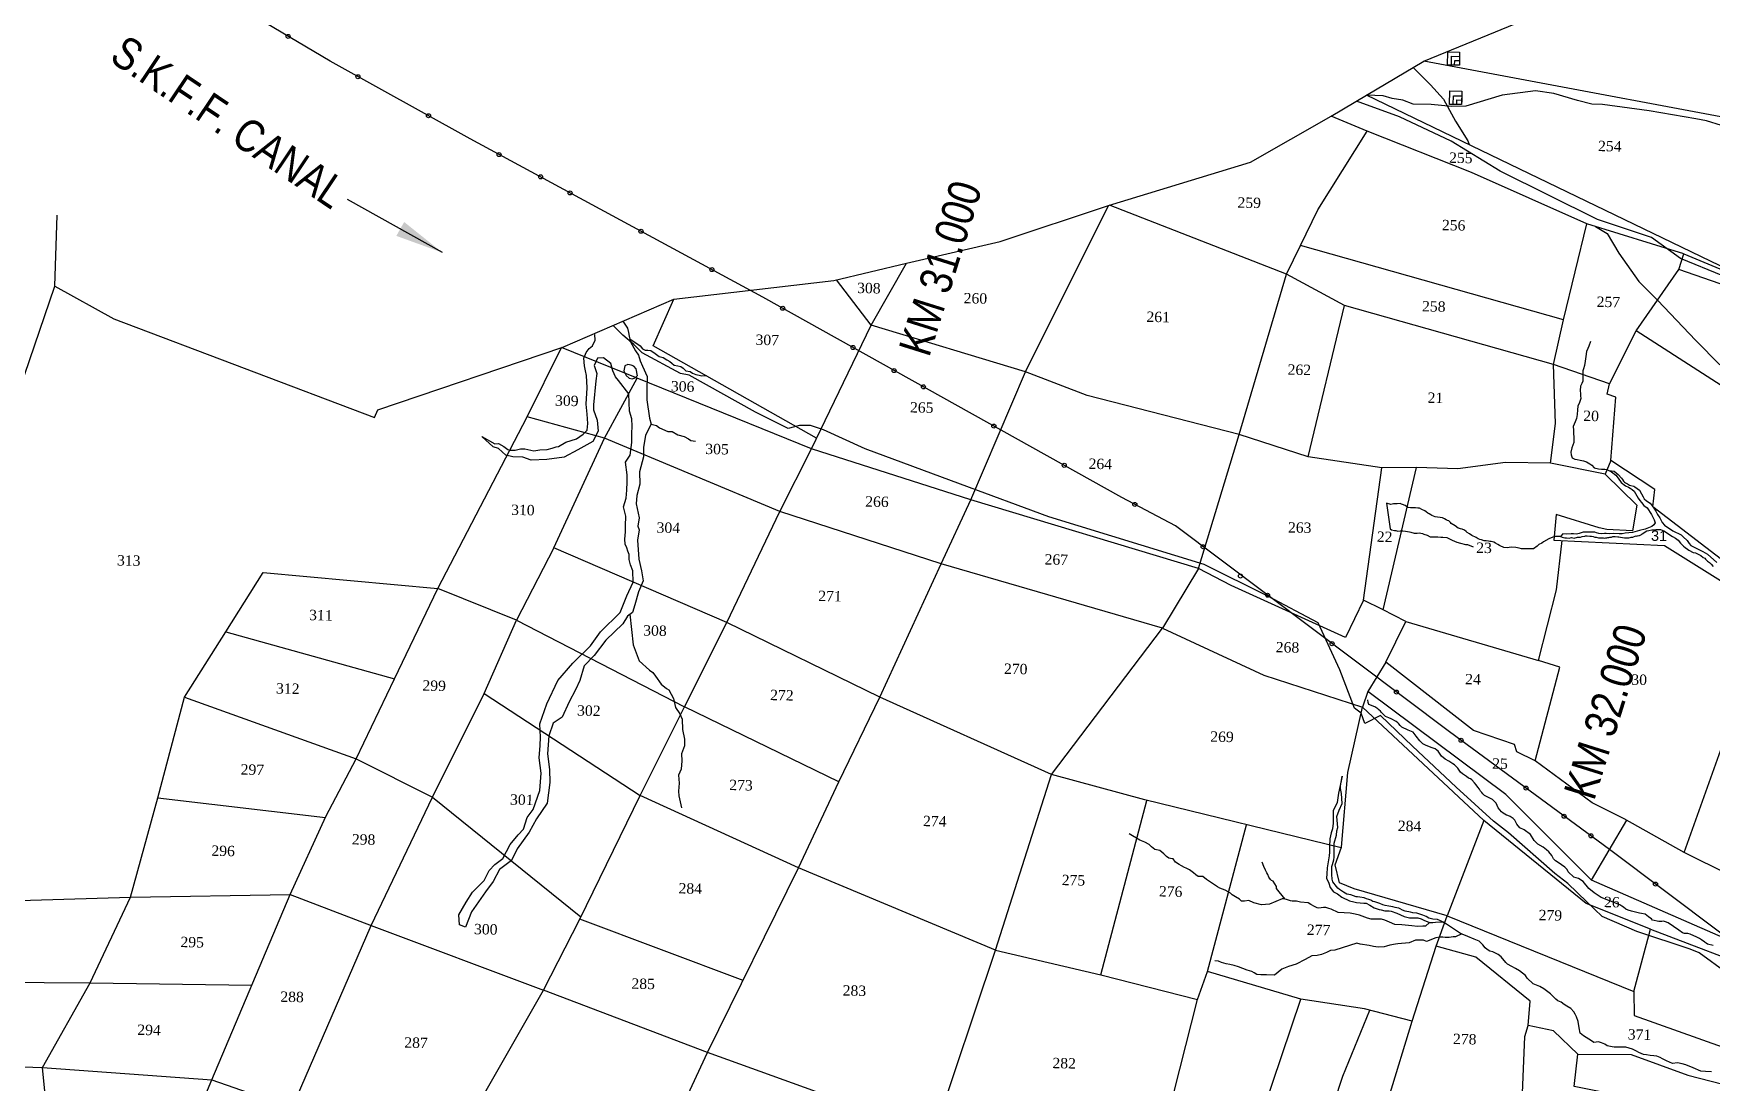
# Model space of a CAD drawing. Header units: inches. Extents: x 304037 to 460575, y 1453943 to 1639883.
# Drawn here: x 332972 to 335053, y 1598870 to 1600171 of the extents above; entities that cross this region are included whole.
import ezdxf

# ---------------------------------------------------------------- set-up
doc = ezdxf.new("R2010")
doc.units = ezdxf.units.IN
doc.header["$MEASUREMENT"] = 0
doc.header["$PDMODE"] = 33
doc.header["$PDSIZE"] = 5
for name, pattern in [('ACAD_ISO02W100', [15, 12, -3]), ('ACAD_ISO07W100', [3, 0, -3]), ('BORDER', [1.75, 0.5, -0.25, 0.5, -0.25, 0, -0.25])]:
    doc.linetypes.add(name, pattern=pattern)
for name, color, linetype in [('cahnige', 6, 'Continuous'), ('CARTTRACK', 30, 'ACAD_ISO02W100'), ('NALA', 4, 'Continuous'), ('SQUAREWELL', 5, 'Continuous'), ('SURVEY_BND', 7, 'Continuous'), ('SURVEY_NO', 7, 'Continuous'), ('TITLEBLOCK', 7, 'Continuous'), ('zz', 7, 'Continuous')]:
    doc.layers.add(name, color=color, linetype=linetype)
doc.layers.add('FOOTPATH', color=150, linetype='ACAD_ISO07W100', lineweight=30)
doc.layers.add('VILL_BOUNDARY', color=6, linetype='BORDER', lineweight=30)
doc.styles.add('ARIALN', font='ARIALN.TTF')
doc.styles.get("Standard").update_dxf_attribs({"font": 'arial.ttf'})
doc.dimstyles.get("Standard").update_dxf_attribs({"dimtxt": 0.18, "dimasz": 0.18, "dimexe": 0.18, "dimexo": 0.0625, "dimgap": 0.09, "dimtad": 0, "dimtih": 1, "dimtoh": 1, "dimdec": 4, "dimzin": 0, "dimdsep": 46, "dimtxsty": 'Standard', "dimcen": 0.09, "dimadec": 0, "dimazin": 0, "dimtfac": 1, "dimtdec": 4, "dimtofl": 0, "dimtmove": 0, "dimatfit": 3, "dimfxl": 0, "dimtolj": 1, "dimtzin": 0, "dimarcsym": 0})

# ---------------------------------------------------------------- blocks, each defined once
blk = doc.blocks.new('CHEPINAPI')
at = {"layer": 'CARTTRACK', "linetype": 'ByBlock'}
blk.add_lwpolyline([(11.79, 223.47), (1.23, 227.52), (-2.42, 230.04), (-9.13, 232.15), (-21.33, 237.86), (-27.46, 241.44), (-33.89, 244.32), (-39.25, 246.17)], dxfattribs=at)
at = {"layer": 'FOOTPATH', "linetype": 'ByBlock'}
for points in [[(5.94, 244.09), (4.06, 244.61), (2.76, 244.86), (-3.06, 245.72), (-8.81, 246.37), (-10.13, 246.4), (-11.92, 246.83), (-14.88, 247.63), (-17.16, 247.91), (-21.24, 247.26), (-25.71, 245.84), (-27.46, 245.75), (-30.03, 245.94), (-32.22, 245.94), (-33.52, 246.4), (-34.87, 246.58), (-35.98, 246.89), (-38.02, 246.93)], [(-32.34, 250.47), (-30.14, 248.38), (-28.49, 246.63), (-26.98, 243.96), (-25.38, 241.54), (-25.21, 241.08)], [(-9.38, 231.28), (-7.92, 230.45), (-6.42, 228.04), (-3.88, 224.58), (-1.52, 222.33), (3.3, 217.45), (6.33, 214.5)], [(8.85, 139.24), (5.32, 141.72), (4.19, 142.16), (-2.46, 144.2), (-6.77, 145.97), (-8.71, 147.73), (-11.11, 149.95), (-12.73, 151.13), (-18.59, 156.04), (-20.47, 157.45), (-25.17, 161.56), (-30.66, 166.52), (-34.71, 170.26), (-36.62, 169.23), (-37.11, 170.47), (-37.94, 171.08), (-39.85, 175.78), (-42.66, 181.54), (-48.93, 184.71), (-56.9, 188.45), (-76.24, 193.97), (-87.22, 197.76), (-99.11, 201.89), (-104.3, 204.13), (-105.92, 204.65), (-107.29, 204.6), (-108.68, 204.23), (-112.76, 206.15), (-121.06, 210.55), (-122.13, 210.74), (-126.92, 213.21), (-128, 214.21), (-129.37, 215.35), (-130.43, 216.34), (-130.6, 216.52)]]:
    blk.add_lwpolyline(points, dxfattribs=at)
at = {"layer": 'NALA', "linetype": 'ByBlock'}
for points in [[(-129.39, 217.07), (-128.8, 216.2), (-128.66, 215.7), (-128.59, 215.21), (-128.41, 214.55), (-127.78, 213.42), (-127.38, 212.89), (-127.17, 212.21), (-126.86, 211.55), (-126.25, 210.27), (-126.25, 208.69), (-126.25, 207.39), (-125.85, 205.14), (-125.63, 204.4), (-126.3, 203.01), (-126.52, 201.51), (-126.52, 200.32), (-126.94, 198.49), (-126.87, 196.94), (-127.24, 195.55), (-127.29, 194.52), (-126.89, 192.8), (-127.02, 191.76), (-126.87, 191.32), (-127.02, 190.01), (-126.82, 187.67), (-126.45, 186.24), (-126.23, 185), (-126.77, 183.65), (-127.19, 182), (-127.48, 181.07), (-128.08, 180.6), (-128.64, 179.63), (-130.69, 177.56), (-132.08, 175.64), (-133.29, 174.36), (-133.81, 172.52), (-134.33, 171.36), (-135.07, 169.83), (-135.91, 167.95), (-137, 167.15), (-137.48, 165.58), (-137.59, 163.38), (-137.34, 161.42), (-137.24, 159.81), (-137.51, 157.25), (-138.8, 155.28), (-139.67, 153.61), (-141.12, 151.54), (-141.8, 150.06), (-143.25, 148.94), (-144.01, 147.44), (-144.93, 146.13), (-146.58, 143.61), (-147.32, 141.73), (-148.07, 142), (-148.14, 143.24), (-147.28, 144.79), (-146.51, 146.05), (-145.12, 147.54), (-144.51, 148.77), (-143.84, 149.53), (-142.88, 150.3), (-141.99, 152.05), (-141.03, 153.28), (-140.38, 153.99), (-139.94, 155.42), (-139.22, 156.43), (-138.45, 158.8), (-138.33, 160.95), (-138.63, 162.83), (-138.53, 164.39), (-138.5, 165.42), (-138.65, 167.05), (-137.84, 169.54), (-136.5, 172.44), (-134.7, 174.66), (-132.55, 176.84), (-131.37, 178.59), (-128.99, 181.01), (-128.2, 183.11), (-127.46, 184.82), (-127.53, 186.21), (-127.85, 186.93), (-128, 187.59), (-128.02, 188.21), (-128.2, 188.65), (-128.32, 189.05), (-128.54, 189.49), (-128.59, 190.11), (-128.54, 191.02), (-128.54, 191.74), (-128.54, 192.97), (-128.86, 194.1), (-128.52, 195.18), (-128.47, 196.19), (-128.47, 197.2), (-128.49, 198.09), (-128.71, 199.62), (-128.15, 200.51), (-128, 202.08), (-128, 203.21), (-128, 204.12), (-128.05, 204.99), (-128.34, 205.97), (-128.49, 208.09), (-129.78, 209.73), (-130.17, 210.15), (-130.52, 210.89), (-130.79, 211.81), (-131.7, 212.47), (-132.45, 212.44), (-132.84, 211.51), (-132.5, 210.51), (-132.6, 209.62), (-132.83, 206.66), (-132.81, 206.01), (-132.31, 204.75), (-132.18, 203.39), (-132.81, 202.09), (-134.65, 201.04), (-136.33, 200.08), (-138.43, 199.76), (-140.37, 199.62), (-141.42, 199.99), (-142.68, 200.01), (-143.52, 200.21), (-144.44, 200.99), (-145.13, 201.18), (-146.54, 202.42), (-144.91, 201.55), (-144.46, 201.6), (-143.78, 201.25), (-143.31, 200.88), (-143.07, 200.82), (-142.37, 200.82), (-141.72, 201.01), (-141.2, 201.01), (-140.09, 200.82), (-139.35, 200.92), (-138.44, 200.99), (-137.81, 201.18), (-137.31, 201.34), (-137.05, 201.4), (-136.14, 201.97), (-134.83, 202.38), (-134.03, 202.97), (-133.53, 203.51), (-133.46, 204.34), (-133.57, 205.47), (-133.72, 206.7), (-133.66, 208.74), (-133.74, 210.24), (-133.89, 210.82), (-134.02, 211.43), (-134.15, 212.37), (-133.87, 213.08), (-133.48, 213.62), (-133.09, 213.93), (-132.78, 214.64), (-132.85, 215.34), (-132.85, 215.34)], [(-128.5, 214.88), (-127.21, 214.07), (-126.91, 213.7), (-126.58, 213.54), (-126.25, 213.53), (-125.86, 213.49), (-125.31, 213.15), (-124.82, 212.81), (-124.31, 212.66), (-123.86, 212.41), (-123.5, 212.2), (-123.23, 211.99), (-122.95, 211.77), (-122.5, 211.67), (-122.1, 211.59), (-121.84, 211.39), (-121.48, 211.08), (-120.97, 211.03), (-120.66, 210.82), (-120.26, 210.67), (-119.81, 210.6), (-119.51, 210.5), (-118.91, 210.56)], [(-127.45, 210.33), (-127.62, 211.21), (-127.95, 211.51), (-128.25, 211.66), (-128.69, 211.73), (-129.04, 211.55), (-129.17, 210.94), (-128.86, 210.35), (-128.47, 210.03), (-128.11, 209.96), (-127.75, 210.07), (-127.46, 210.37)], [(-125.63, 204.4), (-124.99, 204.26), (-124.58, 203.96), (-123.55, 203.54), (-123.02, 203.53), (-122.31, 203.13), (-121.51, 202.96), (-121, 202.68), (-120.68, 202.5), (-120.12, 202.41)], [(-127.78, 180.83), (-127.3, 177.06), (-126.53, 175.08), (-125.23, 173.97), (-124.8, 173.71), (-124.45, 173.25), (-123.74, 172.25), (-123.05, 171.76), (-122.77, 171.59), (-122.16, 170.54), (-121.91, 169.44), (-121.33, 168.65), (-121.04, 167.98), (-120.96, 166.73), (-120.71, 165.51), (-120.69, 164.71), (-121.04, 163.72), (-121, 162.86), (-121.04, 161.82), (-121.35, 161.04), (-121.24, 160.09), (-121.32, 159.09), (-121.27, 158.49), (-121.01, 157.39), (-120.92, 157.04)]]:
    blk.add_lwpolyline(points, dxfattribs=at)
at = {"layer": 'NALA'}
for points in [[(-9.69, 217.05), (-9.91, 216.44), (-10, 216.15), (-10.17, 215.79), (-10.23, 215.16), (-10.31, 214.6), (-10.37, 214.07), (-10.5, 213.62), (-10.59, 213.41), (-10.57, 213.09), (-10.58, 212.71), (-10.53, 212.1), (-10.68, 211.83), (-10.82, 211.47), (-10.87, 210.96), (-10.82, 210.56), (-10.79, 210.3), (-10.74, 209.97), (-10.92, 209.45), (-11.09, 208.99), (-11.15, 208.56), (-11.16, 207.96), (-11.24, 207.49), (-11.4, 207.07), (-11.61, 206.5), (-11.56, 206.03), (-11.56, 205.55), (-11.51, 205.25), (-11.52, 204.51), (-11.72, 203.82), (-11.83, 203.32), (-11.81, 202.97), (-11.67, 202.61), (-11.34, 202.44), (-11.05, 202.39), (-10.69, 202.33), (-10.28, 202.26), (-9.87, 202.16), (-9.49, 201.91), (-9.23, 201.73), (-8.92, 201.44), (-8.39, 201.33), (-8, 201.27), (-7.62, 201.27), (-7.34, 201.26), (-6.78, 200.99), (-6.22, 200.56), (-5.91, 200.19), (-5.55, 199.69), (-5.02, 199.29), (-4.64, 199.11), (-4.42, 198.99), (-4.15, 198.83), (-3.93, 198.63), (-3.59, 198.06), (-3.39, 197.79), (-3.2, 197.48), (-3, 197.25), (-2.69, 196.88), (-2.27, 196.61), (-1.73, 195.81), (-1.55, 195.46), (-1.36, 195.16), (-1.26, 194.76), (-1.39, 194.51), (-1.63, 194.3), (-2.05, 194.13), (-2.44, 193.97), (-3.14, 193.8), (-3.72, 193.61), (-4.01, 193.52), (-4.46, 193.47), (-4.91, 193.44), (-5.31, 193.32), (-5.68, 193.33), (-6.41, 193.33), (-6.85, 193.31), (-7.26, 193.33), (-7.48, 193.31), (-7.85, 193.3), (-8.18, 193.3), (-8.48, 193.39), (-8.69, 193.45), (-8.96, 193.47), (-9.2, 193.45), (-9.85, 193.44), (-10.12, 193.44), (-10.62, 193.26), (-10.94, 193.19), (-11.32, 193.22), (-11.61, 193.22), (-12.17, 193.16), (-12.62, 193.19), (-12.93, 192.83), (-13.64, 192.83), (-14.33, 192.53), (-14.98, 192.16), (-15.21, 191.96), (-15.55, 191.78), (-15.77, 191.6), (-16.21, 191.25), (-16.75, 191.22), (-17.09, 191.22), (-17.38, 191.22), (-17.71, 191.22), (-17.98, 191.28), (-18.39, 191.37), (-18.98, 191.39), (-19.47, 191.32), (-19.87, 191.34), (-20.33, 191.53), (-20.41, 191.58), (-20.65, 191.71), (-20.94, 191.87), (-21.14, 191.97), (-21.48, 192.03), (-21.65, 192.04), (-21.8, 192.08), (-22.11, 192.11), (-22.32, 192.13), (-22.69, 192.23), (-22.89, 192.28), (-23.08, 192.35), (-23.34, 192.5), (-23.86, 192.75), (-24.18, 192.94), (-24.48, 193.1), (-24.59, 193.2), (-24.79, 193.37), (-25.1, 193.5), (-25.28, 193.53), (-25.43, 193.58), (-25.6, 193.63), (-25.95, 193.89), (-26.45, 194.16), (-26.56, 194.28), (-26.76, 194.48), (-26.93, 194.55), (-27.09, 194.63), (-27.29, 194.73), (-27.56, 194.84), (-27.85, 194.87), (-28.18, 194.91), (-28.45, 194.94), (-28.88, 195.12), (-29, 195.19), (-29.2, 195.32), (-29.36, 195.41), (-29.57, 195.55), (-29.75, 195.68), (-30.11, 195.81), (-30.42, 195.98), (-30.62, 196), (-30.9, 196), (-31.14, 196), (-31.55, 196.02), (-31.85, 196.05), (-32.04, 196.17), (-32.21, 196.26), (-32.51, 196.4), (-32.67, 196.43), (-32.8, 196.5), (-33.19, 196.46), (-33.42, 196.46), (-33.65, 196.44), (-33.96, 196.35), (-34.53, 196.51), (-34.01, 193.36), (-33.81, 193.22), (-33.45, 193.16), (-33.29, 193.16), (-33.04, 193.1), (-32.73, 193.14), (-32.41, 193.12), (-32.1, 193.09), (-31.6, 193.02), (-31.41, 192.98), (-31.02, 192.9), (-30.66, 192.9), (-30.39, 192.92), (-29.98, 192.86), (-29.81, 192.8), (-29.38, 192.66), (-29.02, 192.47), (-28.52, 192.47), (-28.08, 192.47), (-27.69, 192.45), (-27.45, 192.45), (-26.98, 192.42), (-26.28, 192.1), (-25.72, 191.89), (-25.24, 191.75), (-24.62, 191.63), (-24.4, 191.62), (-23.67, 191.34)], [(-7.06, 201.12), (-6.43, 201.08), (-6.18, 200.86), (-5.92, 200.67), (-5.52, 200.21), (-5.39, 200.06), (-5.26, 199.86), (-5.15, 199.71), (-5, 199.63), (-4.77, 199.52), (-4.52, 199.39), (-4.34, 199.34), (-3.99, 199.26), (-3.84, 199.19), (-3.28, 198.78), (-3, 198.34), (-2.79, 197.98), (-2.66, 197.71), (-2.36, 197.48), (-1.91, 197.21), (-1.53, 196.72), (-1.2, 196.23), (-0.97, 195.81), (-0.69, 195.39), (-0.38, 194.82), (-0.08, 194.5), (0.97, 193.83), (1.99, 193.36), (2.27, 193.11), (2.77, 192.69), (3.01, 192.31), (3.22, 192.05), (4.71, 191.35), (5.33, 191.04), (6.5, 190.02)], [(-12.93, 192.83), (-12.7, 192.77), (-12.37, 192.7), (-12.17, 192.69), (-11.85, 192.68), (-11.53, 192.73), (-11.38, 192.73), (-11.2, 192.69), (-10.81, 192.81), (-10.68, 192.82), (-10.43, 192.82), (-10.23, 192.89), (-9.9, 192.96), (-9.83, 192.98), (-9.76, 192.99), (-9.63, 193.01), (-9.29, 192.98), (-9.07, 192.95), (-8.88, 192.92), (-8.65, 192.87), (-8.51, 192.86), (-8.21, 192.76), (-7.9, 192.78), (-7.8, 192.78), (-7.61, 192.77), (-7.43, 192.77), (-7.3, 192.78), (-7.18, 192.8), (-7.04, 192.83), (-6.93, 192.85), (-6.81, 192.87), (-6.6, 192.9), (-6.44, 192.97), (-6.16, 192.97), (-5.81, 192.95), (-5.71, 192.95), (-5.51, 192.92), (-5.23, 192.86), (-4.99, 192.84), (-4.75, 192.84), (-4.64, 192.85), (-4.44, 192.87), (-4.29, 192.9), (-4.15, 192.93), (-3.98, 192.96), (-3.6, 193.1), (-3.6, 193.1), (-3.49, 193.1), (-3.41, 193.14), (-3.22, 193.18), (-3.14, 193.19), (-3, 193.26), (-2.91, 193.32), (-2.83, 193.38), (-2.23, 193.78), (-1.99, 193.82), (-1.64, 193.92), (-1.49, 193.92), (-1.34, 193.92), (-1.16, 193.96), (-0.95, 193.96), (-0.82, 193.97), (-0.55, 193.96), (-0.13, 193.82), (0.08, 193.69), (0.48, 193.4), (0.93, 193.15), (1.32, 192.95), (1.65, 192.7), (1.95, 192.31), (2.31, 191.98), (2.54, 191.81), (2.83, 191.61), (3.01, 191.49), (3.54, 191.22), (3.82, 191.16), (4.49, 190.87), (4.79, 190.62), (4.99, 190.52), (5.07, 190.41), (5.35, 190.16), (5.57, 190.01), (5.81, 189.82), (6.04, 189.54)], [(7, 142.67), (6.31, 142.82), (6.15, 142.91), (6.03, 143.01), (5.92, 143.09), (5.72, 143.2), (5.55, 143.34), (5.29, 143.49), (4.96, 143.64), (4.16, 143.99), (3.84, 144.07), (3.43, 144.08), (3.18, 144.16), (2.72, 144.47), (1.39, 145.34), (1.06, 145.46), (0.83, 145.52), (0.6, 145.5), (0.25, 145.5), (-0.53, 145.64), (-0.69, 145.78), (-0.87, 145.93), (-1.04, 146.03), (-1.27, 146.21), (-1.48, 146.35), (-1.94, 146.43), (-2.16, 146.48), (-3.16, 146.67), (-3.6, 146.8), (-3.89, 146.93), (-4.15, 147.15), (-4.36, 147.28), (-4.61, 147.46), (-6.94, 148.32), (-7.6, 148.68), (-7.82, 148.87), (-8.52, 149.39), (-9.21, 150.22), (-9.82, 150.59), (-10.4, 150.75), (-11.1, 151.39), (-11.21, 151.67), (-11.51, 151.97), (-12.34, 152.5), (-12.69, 152.7), (-12.95, 152.97), (-13.18, 153.38), (-13.54, 153.83), (-13.85, 154.05), (-14.25, 154.37), (-14.91, 154.73), (-15.39, 155.16), (-15.86, 155.93), (-16.66, 156.48), (-17.18, 156.72), (-17.58, 157.14), (-17.82, 157.66), (-18.04, 157.83), (-18.4, 158.09), (-18.72, 158.2), (-18.87, 158.26), (-19.28, 158.49), (-19.49, 158.65), (-19.92, 159.12), (-20.18, 159.68), (-20.63, 160.13), (-21.64, 160.6), (-21.86, 160.82), (-21.98, 160.98), (-22.14, 161.15), (-22.29, 161.37), (-22.48, 161.62), (-22.71, 161.9), (-22.9, 162.16), (-23.24, 162.54), (-23.4, 162.63), (-23.65, 162.73), (-23.92, 162.91), (-24.06, 163), (-24.43, 163.24), (-24.66, 163.43), (-25.02, 163.92), (-25.2, 164.15), (-25.42, 164.34), (-25.64, 164.47), (-26.12, 164.76), (-26.58, 165.02), (-27.06, 165.39), (-27.48, 165.98), (-27.64, 166.1), (-27.88, 166.25), (-28.23, 166.37), (-28.98, 166.63), (-29.38, 166.86), (-29.63, 167.03), (-29.78, 167.21), (-30.23, 167.78), (-30.64, 168.26), (-31.23, 168.5), (-32.05, 168.87), (-32.23, 169.07), (-32.42, 169.25), (-32.53, 169.37), (-32.77, 169.53), (-33.38, 169.85), (-33.66, 169.98), (-34.09, 170.14), (-34.58, 170.63), (-34.71, 170.78), (-34.93, 170.95), (-35.07, 171.07), (-35.41, 171.29), (-36.19, 171.58), (-36.25, 171.81), (-36.3, 172.14)], [(7.15, 127.03), (6.41, 127.03), (5.81, 127.08), (4.87, 127.48), (3.95, 127.83), (3.48, 127.95), (2.89, 128.04), (2.3, 127.97), (1.54, 128.25), (1.05, 128.51), (0.77, 128.68), (0.32, 128.84), (-0.04, 128.84), (-0.48, 128.87), (-0.96, 128.94), (-1.31, 128.98), (-1.88, 129.24), (-2.18, 129.38), (-2.68, 129.62), (-3.5, 129.86), (-4.14, 129.86), (-4.97, 129.84), (-5.21, 129.84), (-5.82, 129.98), (-6.11, 130.17), (-6.55, 130.33), (-6.91, 130.45), (-7.5, 130.33), (-7.78, 130.54), (-8.77, 131.16), (-9.2, 131.46), (-9.34, 132.12), (-9.48, 132.89), (-9.69, 133.48), (-9.86, 133.81), (-10.02, 134.09), (-10.43, 134.49), (-10.9, 134.77), (-11.25, 134.98), (-11.65, 135.24), (-12.05, 135.43), (-12.31, 135.62), (-12.67, 135.97), (-12.97, 136.26), (-13.3, 136.49), (-13.8, 136.84), (-14.32, 137.13), (-15.14, 137.43), (-15.88, 138.13), (-16.09, 138.46), (-16.87, 139.02), (-17.37, 139.28), (-17.84, 139.54), (-18.36, 139.8), (-18.59, 140.01), (-19.16, 140.72), (-19.56, 140.98), (-20.22, 141.29), (-20.6, 141.38), (-20.93, 141.59), (-21.16, 141.78), (-21.45, 142.16), (-21.94, 142.58), (-22.56, 142.84), (-23.33, 143.15), (-24.24, 143.49), (-24.9, 143.87), (-25.49, 144.29), (-25.99, 144.62), (-26.41, 144.86), (-26.74, 145), (-27.12, 145.17), (-27.71, 145.17), (-28.21, 145.31), (-28.54, 145.52), (-28.96, 145.66), (-29.69, 145.87), (-30.19, 145.94), (-30.49, 145.99), (-31.15, 146.1), (-31.5, 146.21), (-31.79, 146.39), (-31.94, 146.45), (-32.18, 146.49), (-32.39, 146.53), (-32.69, 146.6), (-32.93, 146.66), (-33.18, 146.7), (-33.66, 146.76), (-33.94, 146.85), (-34.31, 146.97), (-34.92, 147.18), (-35.18, 147.24), (-35.44, 147.38), (-35.66, 147.45), (-35.98, 147.53), (-36.26, 147.64), (-36.81, 147.72), (-37.07, 147.76), (-37.24, 147.77), (-37.92, 147.98), (-38.41, 148.06), (-38.83, 148.29), (-39.32, 148.6), (-39.55, 148.78), (-39.7, 148.98), (-40.18, 149.55), (-40.27, 149.89), (-40.31, 150.46), (-40.33, 151.1), (-40.33, 151.45), (-40.24, 151.7), (-40.1, 152.28), (-40.06, 152.59), (-40.1, 153.12), (-40.09, 153.37), (-40.08, 153.68), (-40.08, 153.91), (-40.12, 154.35), (-39.85, 155.33), (-39.82, 155.86), (-39.68, 156.28), (-39.84, 157.62), (-39.56, 158.43), (-39.24, 159.28), (-39.34, 160.48), (-39.48, 161.11), (-39.48, 161.39), (-39.3, 162.66), (-39.7, 160.53), (-39.85, 159.39), (-40.3, 158.35), (-40.29, 157.58), (-40.27, 156.8), (-40.34, 156.12), (-40.52, 155.61), (-40.67, 154.86), (-40.68, 153.89), (-40.66, 153.23), (-40.68, 152.75), (-40.89, 151.27), (-40.95, 150.51), (-40.96, 149.99), (-40.66, 149.36), (-40.48, 148.84), (-40.05, 148.33), (-39.55, 148.09), (-39.03, 147.67), (-38.07, 147.26), (-37.53, 147.11), (-37.18, 147.05), (-36.75, 147.02), (-36.3, 147.01), (-36, 147), (-35.55, 146.76), (-34.99, 146.46), (-34.39, 146.25), (-34.14, 146.21), (-33.69, 146.1), (-33.14, 146.1), (-32.87, 146.08), (-32.19, 145.82), (-31.72, 145.63), (-31.26, 145.44), (-30.61, 145.3), (-30.02, 145.3), (-29.58, 145.3), (-29.16, 145.21), (-28.81, 145.03), (-28.11, 144.76), (-27.7, 144.77), (-27.38, 144.84), (-26.86, 144.87), (-26.41, 144.86)], [(-28.11, 144.76), (-28.6, 144.32), (-28.92, 144.3), (-29.58, 144.25), (-30.31, 144.31), (-31.54, 144.41), (-32.39, 144.44), (-33.05, 144.7), (-33.65, 144.94), (-34.06, 145.07), (-34.66, 145.05), (-35.33, 145.04), (-35.81, 145.13), (-36.78, 145.5), (-37.31, 145.62), (-37.95, 145.7), (-39.42, 145.76), (-40.33, 146.16), (-40.6, 146.24), (-40.96, 146.36), (-41.25, 146.37), (-41.85, 146.26), (-42.04, 146.3), (-42.36, 146.47), (-42.83, 146.7), (-43.15, 146.87), (-44.11, 146.96), (-44.62, 147.07), (-45.15, 147.07), (-45.36, 147.07), (-45.87, 147.23), (-46.16, 147.33), (-46.4, 147.33), (-47.96, 146.63), (-48.93, 146.53), (-49.89, 146.75), (-50.5, 147.04), (-51.06, 146.94), (-51.41, 146.94), (-51.66, 147.15), (-52.18, 147.44), (-52.59, 147.67), (-52.78, 147.88), (-53.46, 148.23), (-54.13, 148.46), (-54.42, 148.64), (-55.81, 149.52), (-56.28, 149.86), (-56.84, 149.88), (-57.15, 150.07), (-57.44, 150.31), (-57.44, 150.31), (-57.94, 150.65), (-58.33, 150.87), (-58.54, 150.96), (-58.91, 151.14), (-59.22, 151.29), (-59.66, 151.56), (-59.97, 152), (-60.32, 152), (-60.51, 152.04), (-60.8, 152.24), (-61.13, 152.58), (-61.63, 152.99), (-62.25, 153.1), (-62.69, 153.41), (-63, 153.7), (-63.51, 153.99), (-64.14, 154.2), (-65.48, 154.95)], [(-46.02, 147.28), (-46.79, 148.19), (-46.95, 148.36), (-47.13, 148.57), (-47.14, 148.83), (-47.55, 149.47), (-47.76, 149.54), (-47.88, 149.68), (-48.08, 149.96), (-48.22, 150.27), (-48.35, 150.5), (-48.53, 150.8), (-48.74, 151.27), (-48.96, 151.8)], [(-24.08, 143.43), (-24.86, 143.08), (-25.16, 143.04), (-25.64, 142.97), (-26.12, 142.94), (-26.44, 142.97), (-26.85, 143), (-27.29, 142.89), (-28.42, 142.42), (-28.81, 142.58), (-29.82, 142.54), (-30.57, 142.21), (-31.97, 142.06), (-32.26, 142.01), (-32.96, 141.88), (-33.36, 141.71), (-33.66, 141.64), (-34.39, 141.57), (-34.98, 141.64), (-35.5, 141.75), (-36.62, 141.93), (-37.05, 142.02)], [(-37.05, 142.02), (-39.75, 141.12), (-40.28, 141.04), (-40.79, 140.79), (-41.37, 140.54), (-41.93, 140.39), (-42.56, 140.34), (-43.39, 139.88), (-44.48, 139.28), (-45.44, 138.95), (-46.25, 138.62), (-47.13, 137.86), (-48.12, 137.86), (-48.85, 137.86), (-49.33, 137.91), (-49.66, 138.09), (-49.96, 138.24), (-50.55, 138.39), (-51.62, 138.8), (-52.17, 138.95), (-52.7, 139.08), (-53.16, 139.15), (-53.72, 139.28), (-54.12, 139.45), (-54.55, 139.48)]]:
    blk.add_lwpolyline(points, dxfattribs=at)
at = {"layer": 'SQUAREWELL', "linetype": 'ByBlock'}
for points in [[(-28.09, 252.5), (-26.63, 252.5), (-26.63, 250.86), (-28.09, 250.86)], [(-27.62, 251.97), (-26.63, 251.97), (-26.63, 250.86), (-27.62, 250.86)], [(-27.21, 251.45), (-26.63, 251.45), (-26.63, 250.86), (-27.21, 250.86)], [(-27.76, 247.66), (-26.25, 247.66), (-26.25, 246), (-27.76, 246)], [(-27.29, 247.08), (-26.25, 247.08), (-26.25, 246), (-27.29, 246)], [(-26.85, 246.57), (-26.25, 246.57), (-26.25, 246), (-26.85, 246)]]:
    blk.add_lwpolyline(points, close=True, dxfattribs=at)
at = {"layer": 'SURVEY_BND'}
for points in [[(19.72, 242.83), (-31.05, 251.28)], [(12.1, 223.99), (-38.02, 246.93)], [(1.62, 228.13), (-10.45, 231.58), (-24.86, 237.64), (-37.87, 242.46), (-42.35, 244.26)], [(-13.09, 219.66), (-45.82, 228.16), (-43.77, 232.62), (-37.87, 242.46)], [(-52.9, 204.62), (-71.8, 209.08), (-79.49, 211.84), (-69.66, 232.63)], [(-47.46, 224.58), (-69.52, 232.68)], [(-7.23, 211.87), (-14.22, 214.11), (-13.09, 219.66), (-10.45, 231.58)], [(-14.22, 214.11), (-40.23, 220.87), (-47.46, 224.58), (-45.82, 228.16)], [(55.9, 195.57), (55.06, 194.12), (28.91, 213.64), (11.19, 222.86), (1.03, 226.19), (1.62, 228.13), (12.1, 223.99)], [(-79.49, 211.84), (-98.69, 217.21), (-94.48, 224.96)], [(-44.33, 202.06), (-52.9, 204.62), (-47.46, 224.58)], [(23.76, 201.37), (-4.08, 218.47), (1.03, 226.19)], [(-98.69, 217.21), (-103.09, 222.71)], [(-14.33, 201.88), (-19.91, 201.87), (-25.79, 200.93), (-30.89, 200.99), (-35.17, 200.87), (-44.33, 202.06), (-40.23, 220.87)], [(-105.15, 203.11), (-125.58, 214.09), (-123.15, 219.93)], [(16.75, 185.87), (8.15, 189.61), (-1.56, 196.75), (-1.35, 198.88), (-6.89, 202.39), (-6.43, 210.2), (-7.5, 210.56), (-7.23, 211.87), (-4.08, 218.47)], [(-85.93, 195.88), (-105.77, 201.77), (-98.69, 217.21)], [(-7.53, 200.65), (-14.33, 201.88), (-13.83, 206.8), (-14.22, 214.11)], [(-131.37, 202.55), (-141.01, 204.99), (-136.92, 213.64)], [(-105.77, 201.77), (-136.92, 213.64)], [(-57.57, 187.96), (-85.93, 195.88), (-79.49, 211.84)], [(-109.49, 193.94), (-131.37, 202.55), (-127.47, 210.04)], [(-137.37, 188.84), (-141.77, 179.83), (-151.6, 183.51), (-141.01, 204.99)], [(-57.57, 187.96), (-52.9, 204.62)], [(-115.76, 180.06), (-137.37, 188.84), (-131.37, 202.55)], [(-89.41, 187.89), (-109.49, 193.94), (-105.77, 201.77)], [(-6.89, 202.39), (-7.53, 200.65), (-3.57, 196.93), (-4.03, 193.72), (-7.19, 193.83), (-8.15, 194), (-13.51, 195.57), (-13.73, 192.37), (-0.01, 191.99), (7, 187.81), (8.15, 189.61)], [(-37.12, 184.48), (-35.17, 200.87)], [(-34.65, 183.32), (-30.89, 200.99)], [(-61.87, 180.49), (-89.41, 187.89), (-85.93, 195.88)], [(-96.66, 171.23), (-115.76, 180.06), (-109.49, 193.94)], [(3.19, 154.1), (-4.32, 158.1), (-8.31, 159.99), (-15.45, 165.03), (-12.66, 176.68), (-15.32, 177.45), (-13.26, 186.24), (-12.71, 192.34)], [(-75.23, 162.09), (-96.66, 171.23), (-89.41, 187.89)], [(-31.8, 181.93), (-34.72, 183.36), (-37.12, 184.48), (-39.22, 179.78), (-53.52, 185.92), (-57.57, 187.96), (-61.87, 180.49), (-49.22, 174.92), (-36.96, 171.23)], [(-177.69, 177.63), (-173.23, 185.04), (-151.6, 183.51)], [(-161.26, 162.26), (-156.71, 172.23), (-151.6, 183.51)], [(-34.2, 176.84), (-31.8, 181.93), (-15.32, 177.45)], [(-145.61, 170.65), (-141.77, 179.83), (-120.78, 169.53)], [(-101.53, 160.63), (-120.78, 169.53), (-115.76, 180.06)], [(-39.24, 153.78), (-63.64, 159.19), (-75.23, 162.09), (-61.87, 180.49)], [(-182.63, 169.45), (-177.69, 177.63), (-156.71, 172.23)], [(-15.45, 165.03), (-17.75, 166.09), (-18.08, 167.02), (-23.15, 168.61), (-34.2, 176.84), (-36.34, 173.17)], [(25.78, 143.47), (3.19, 154.1), (10.77, 176.77)], [(23.41, 137.4), (-8.21, 150.44), (-19.01, 160.8), (-36.34, 173.17), (-36.96, 171.23), (-21.67, 157.51)], [(-151.72, 157.71), (-145.61, 170.65), (-126.06, 158.46)], [(-81.72, 140.25), (-106.29, 149.92), (-101.53, 160.63), (-96.66, 171.23)], [(-25.93, 145.65), (-37.53, 148.75), (-39.33, 149.46), (-39.93, 151.64), (-39.21, 153.86), (-38.58, 163.13), (-36.96, 171.23)], [(-185.68, 156.92), (-182.63, 169.45), (-161.26, 162.26)], [(-106.29, 149.92), (-126.06, 158.46), (-120.78, 169.53)], [(-169.08, 145.3), (-164.87, 155.03), (-161.26, 162.26), (-151.72, 157.71)], [(-81.72, 140.25), (-75.23, 162.09)], [(-158.97, 141.67), (-151.72, 157.71), (-133.06, 143.3)], [(-112.85, 135.85), (-133.2, 142.98), (-126.06, 158.46)], [(-68.64, 137.43), (-63.37, 159.13)], [(-8.21, 150.44), (-3.99, 157.93)], [(-188.81, 144.55), (-185.68, 156.92), (-164.91, 154.92)], [(-30.01, 132.53), (-35.94, 133.94), (-43.84, 134.96), (-55.43, 138.14), (-50.98, 156.38)], [(-0.76, 144.53), (-8.79, 147.53), (-21.67, 157.51), (-25.93, 145.65)], [(-88.87, 117.3), (-117.05, 126.84), (-106.29, 149.92)], [(-193.57, 133.87), (-188.81, 144.55), (-169.08, 145.3)], [(-178.28, 122.17), (-169.08, 145.3), (-158.97, 141.67)], [(-9.43, 128.85), (-12.5, 131.69), (-15.65, 132.28), (-15.45, 135.29), (-22.28, 140.61), (-27.25, 141.85), (-25.93, 145.65), (-2.68, 136.76), (-2.55, 133.8), (13.89, 128.3), (20.7, 128.09), (25.38, 126.16)], [(-217.66, 143.11), (-188.81, 144.55)], [(-2.68, 136.76), (-0.76, 144.53), (28.38, 134.07)], [(-168.27, 118.92), (-158.97, 141.67), (-137.48, 134.14)], [(-117.05, 126.84), (-137.48, 134.14), (-133.2, 142.98)], [(-16.25, 120.94), (-16.55, 119.98), (-32.64, 123.14), (-30.01, 132.53), (-27.25, 141.85)], [(-88.87, 117.3), (-81.72, 140.25), (-68.64, 137.43), (-56.61, 134.65)], [(-62.08, 108.82), (-61.93, 111.62), (-56.61, 134.65), (-55.43, 138.14)], [(-52.66, 106.9), (-43.84, 134.96)], [(-216.31, 133.57), (-193.57, 133.87)], [(-199.23, 123.29), (-193.57, 133.87), (-173.59, 133.97)], [(-126.54, 105.22), (-149.27, 112.5), (-137.48, 134.14)], [(-44.5, 104.73), (-41.48, 115.58), (-38.42, 125.56), (-35.26, 133.77)], [(-5.92, 119.25), (-16.25, 120.94), (-16.05, 130.93), (-15.65, 132.28)], [(-4.62, 123.93), (-9.8, 124.87), (-9.43, 128.85), (-2.86, 128.95), (4.23, 126.57), (21.61, 122.46)], [(-94.56, 95), (-126.54, 105.22), (-117.05, 126.84)], [(-214.62, 123.48), (-199.23, 123.29)], [(-197.62, 109.56), (-199.23, 123.29), (-178.28, 122.17)], [(-184.73, 105.74), (-178.28, 122.17), (-168.27, 118.92)]]:
    blk.add_lwpolyline(points, dxfattribs=at)
at = {"layer": 'VILL_BOUNDARY', "linetype": 'ByBlock'}
for points in [[(-208.5, 192.39), (-199.75, 219.92), (-192.33, 216.03), (-159.88, 204.53), (-159.49, 205.49), (-136.75, 213.7), (-123.15, 219.93), (-103.44, 222.63), (-94.48, 224.96), (-82.94, 227.89), (-69.66, 232.63), (-52.19, 238.36), (-42.35, 244.26), (-38.02, 246.93), (-31.05, 251.28), (-7.58, 261.5)], [(-199.75, 219.92), (-199.64, 228.72)]]:
    blk.add_lwpolyline(points, dxfattribs=at)
at = {"layer": 'SURVEY_NO', "char_height": 1.282, "width": 2.5, "attachment_point": 1}
for s, insert in [('{\\fTimes New Roman|b0|i0|c0|p18;254}', (-9.27, 241.89)), ('{\\fTimes New Roman|b0|i0|c0|p18;255}', (-27.66, 240.06)), ('{\\fTimes New Roman|b0|i0|c0|p18;259}', (-53.71, 233.97)), ('{\\fTimes New Roman|b0|i0|c0|p18;256}', (-28.37, 231.71)), ('{\\fTimes New Roman|b0|i0|c0|p18;308}', (-100.52, 222.43)), ('{\\fTimes New Roman|b0|i0|c0|p18;257}', (-9.04, 222.62)), ('{\\fTimes New Roman|b0|i0|c0|p18;260}', (-87.32, 221.44)), ('{\\fTimes New Roman|b0|i0|c0|p18;258}', (-30.62, 221.62)), ('{\\fTimes New Roman|b0|i0|c0|p18;261}', (-64.67, 219.61)), ('{\\fTimes New Roman|b0|i0|c0|p18;307}', (-112.95, 215.76)), ('{\\fTimes New Roman|b0|i0|c0|p18;262}', (-47.08, 213.44)), ('{\\fTimes New Roman|b0|i0|c0|p18;306}', (-123.29, 209.79)), ('{\\fTimes New Roman|b0|i0|c0|p18;21}', (-29.7, 210.32)), ('{\\fTimes New Roman|b0|i0|c0|p18;309}', (-137.58, 207.72)), ('{\\fTimes New Roman|b0|i0|c0|p18;265}', (-93.68, 207.8)), ('{\\fTimes New Roman|b0|i0|c0|p18;20}', (-10.4, 208.48)), ('{\\fTimes New Roman|b0|i0|c0|p18;305}', (-118.88, 202.13)), ('{\\fTimes New Roman|b0|i0|c0|p18;264}', (-71.45, 201.28)), ('{\\fTimes New Roman|b0|i0|c0|p18;266}', (-98.97, 196.04)), ('{\\fTimes New Roman|b0|i0|c0|p18;310}', (-142.73, 194.1)), ('{\\fTimes New Roman|b0|i0|c0|p18;263}', (-46.63, 193.92)), ('{\\fTimes New Roman|b0|i0|c0|p18;22}', (-35.62, 193)), ('31', (-1.72, 193.83)), ('{\\fTimes New Roman|b0|i0|c0|p18;304}', (-124.7, 192.28)), ('{\\fTimes New Roman|b0|i0|c0|p18;23}', (-23.3, 191.89)), ('{\\fTimes New Roman|b0|i0|c0|p18;267}', (-76.64, 189.34)), ('{\\fTimes New Roman|b0|i0|c0|p18;313}', (-191.33, 186.84)), ('{\\fTimes New Roman|b0|i0|c0|p18;271}', (-104.53, 184.24)), ('{\\fTimes New Roman|b0|i0|c0|p18;311}', (-167.44, 180.57)), ('{\\fTimes New Roman|b0|i0|c0|p18;308}', (-126.09, 179.52)), ('{\\fTimes New Roman|b0|i0|c0|p18;268}', (-47.83, 179.08)), ('{\\fTimes New Roman|b0|i0|c0|p18;270}', (-81.38, 175.71)), ('{\\fTimes New Roman|b0|i0|c0|p18;24}', (-24.33, 175.61)), ('{\\fTimes New Roman|b0|i0|c0|p18;30}', (-3.78, 175.98)), ('{\\fTimes New Roman|b0|i0|c0|p18;312}', (-171.34, 171.41)), ('{\\fTimes New Roman|b0|i0|c0|p18;299}', (-153.25, 172.14)), ('{\\fTimes New Roman|b0|i0|c0|p18;272}', (-110.23, 171.86)), ('{\\fTimes New Roman|b0|i0|c0|p18;302}', (-134.06, 169.45)), ('{\\fTimes New Roman|b0|i0|c0|p18;269}', (-55.7, 167.85)), ('{\\fTimes New Roman|b0|i0|c0|p18;25}', (-20.77, 165.24)), ('{\\fTimes New Roman|b0|i0|c0|p18;297}', (-175.51, 161.29)), ('{\\fTimes New Roman|b0|i0|c0|p18;273}', (-115.05, 160.63)), ('{\\fTimes New Roman|b0|i0|c0|p18;301}', (-142.12, 158.26)), ('{\\fTimes New Roman|b0|i0|c0|p18;274}', (-91, 156.67)), ('{\\fTimes New Roman|b0|i0|c0|p18;284}', (-32.28, 157.29)), ('{\\fTimes New Roman|b0|i0|c0|p18;298}', (-161.58, 152.94)), ('{\\fTimes New Roman|b0|i0|c0|p18;296}', (-178.92, 151.17)), ('{\\fTimes New Roman|b0|i0|c0|p18;275}', (-73.7, 149.73)), ('{\\fTimes New Roman|b0|i0|c0|p18;284}', (-121.06, 147.72)), ('{\\fTimes New Roman|b0|i0|c0|p18;276}', (-61.65, 148.58)), ('{\\fTimes New Roman|b0|i0|c0|p18;26}', (-6.59, 148.4)), ('{\\fTimes New Roman|b0|i0|c0|p18;279}', (-14.64, 146.62)), ('{\\fTimes New Roman|b0|i0|c0|p18;277}', (-43.26, 144.21)), ('{\\fTimes New Roman|b0|i0|c0|p18;300}', (-146.24, 142.15)), ('{\\fTimes New Roman|b0|i0|c0|p18;295}', (-182.51, 139.8)), ('{\\fTimes New Roman|b0|i0|c0|p18;285}', (-126.64, 135.81)), ('{\\fTimes New Roman|b0|i0|c0|p18;283}', (-100.5, 135.51)), ('{\\fTimes New Roman|b0|i0|c0|p18;288}', (-170.02, 133.29)), ('{\\fTimes New Roman|b0|i0|c0|p18;278}', (-24.91, 131.08)), ('{\\fTimes New Roman|b0|i0|c0|p18;371}', (-3.31, 132.09)), ('{\\fTimes New Roman|b0|i0|c0|p18;294}', (-187.62, 128.83)), ('{\\fTimes New Roman|b0|i0|c0|p18;287}', (-154.57, 127.94)), ('{\\fTimes New Roman|b0|i0|c0|p18;282}', (-74.38, 127.07))]:
    blk.add_mtext(s, dxfattribs=dict(at, insert=insert))

msp = doc.modelspace()

# ---------------------------------------------------------------- linework, layer by layer
at = {"color": 1}
for p in [(333288, 1600167.8), (333288, 1600167.8), (333374.6, 1600117.7), (333374.6, 1600117.7), (333462.1, 1600069.3), (333462.1, 1600069.3), (333549.7, 1600021.1), (333549.7, 1600021.1), (333637.7, 1599973.6), (333637.7, 1599973.6), (333725.7, 1599926), (333725.7, 1599926), (333813.6, 1599878.4), (333813.6, 1599878.4), (333901.4, 1599830.5), (333901.4, 1599830.5), (333988.7, 1599781.8), (333988.7, 1599781.8), (334076, 1599733), (334076, 1599733), (334163.3, 1599684.3), (334163.3, 1599684.3), (334250.7, 1599635.6), (334250.7, 1599635.6), (334338.2, 1599587.1), (334338.2, 1599587.1), (334422.9, 1599534.6), (334422.9, 1599534.6), (334502.8, 1599474.5), (334502.8, 1599474.5), (334582.8, 1599414.4), (334582.8, 1599414.4), (334662.7, 1599354.4), (334662.7, 1599354.4), (334742.8, 1599294.5), (334742.8, 1599294.5), (334823.4, 1599235.2), (334823.4, 1599235.2), (334903.9, 1599176), (334903.9, 1599176), (334984, 1599116.1), (334984, 1599116.1)]:
    msp.add_point(p, dxfattribs=at)
for p in [(333601.2, 1599993.5), (334039.6, 1599753.1), (334469.2, 1599498.3), (334870.6, 1599200.2)]:
    msp.add_point(p)
at = {"layer": 'zz', "color": 1, "ltscale": 10}
msp.add_polyline3d([(335272.9, 1598899, 0), (334927.1, 1599158.9, 0), (334728.4, 1599305.1, 0), (334388.5, 1599560.4, 0), (334322.1, 1599595.7, 0), (333876.8, 1599844.3, 0), (333513.6, 1600040.7, 0), (333340, 1600137, 0), (332950.4, 1600368, 0), (332506, 1600628.3, 0), (332481.2, 1600650.1, 0), (332453.1, 1600689.5, 0), (332443.4, 1600707.7, 0), (332439, 1600737.4, 0), (332383.4, 1601281.1, 0), (332378.4, 1601301.1, 0), (332371.9, 1601315.1, 0), (332344.2, 1601359.3, 0), (332171.9, 1601632.8, 0)], dxfattribs=at)

# ---------------------------------------------------------------- block references
at = {"layer": 'SURVEY_BND', "linetype": 'ByBlock', "xscale": 10.02859871034559, "yscale": 10.02859871041437, "zscale": 10.02859871035882, "rotation": 358.8092314755046}
msp.add_blockref('CHEPINAPI', (334955.4, 1597611.1), dxfattribs=at)

# ---------------------------------------------------------------- texts
at = {"layer": 'cahnige', "color": 1, "extrusion": (-0.004527, 0.00163, 0.999988), "style": 'ARIALN'}
for s, p in [('KM 31.000', (334079.5, 1599768.9, 1095.4)), ('KM 32.000', (334904.3, 1599218.8, 1090.7))]:
    msp.add_text(s, height=40, rotation=72.5961, dxfattribs=at).set_placement(p)
at = {"layer": 'TITLEBLOCK', "color": 1, "extrusion": (0.002845, 0.00388, 0.999988), "style": 'ARIALN'}
msp.add_text('S.K.F.F. CANAL', height=40, rotation=326.1498, dxfattribs=at).set_placement((333063.5, 1600122.3, 7155.8))

# ---------------------------------------------------------------- leaders
at = {"layer": 'CARTTRACK', "color": 1, "linetype": 'ByBlock'}
msp.add_leader([(333479.4, 1599899.5), (333361.7, 1599965.6)], dimstyle='Standard', override={"dimasz": 60, "dimgap": 0.09, "dimtad": 0}, dxfattribs=at)

doc.saveas('drawing.dxf')
